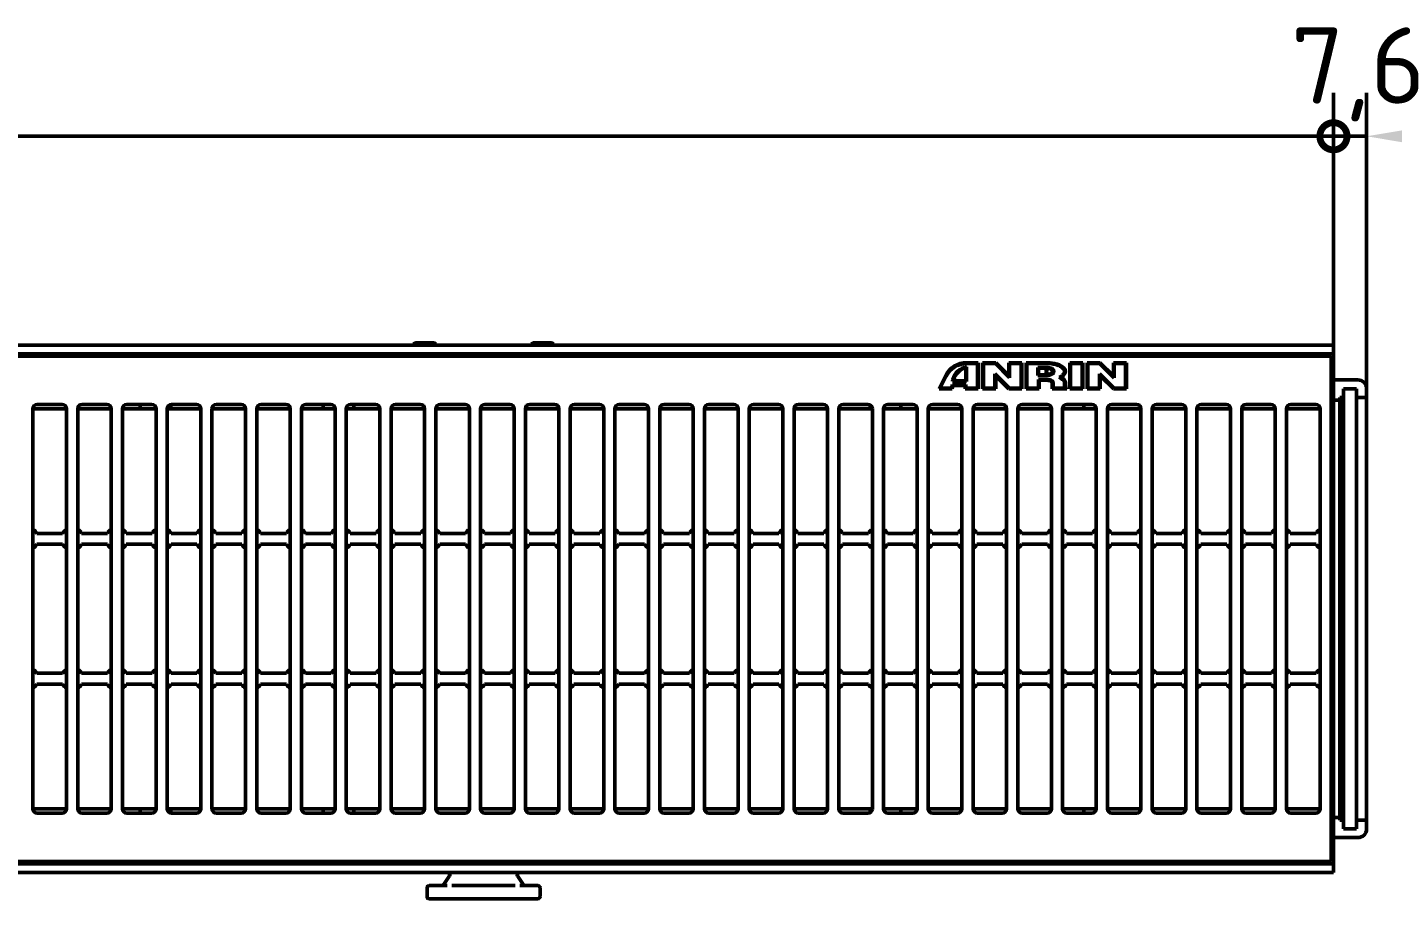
# Model space of a CAD drawing. Header units: millimetres. Extents: x 0 to 2100, y 0 to 1485.
# Drawn here: x 875.2 to 1188.5, y 838.3 to 1038.2 of the extents above; entities that cross this region are included whole.
import ezdxf

# ---------------------------------------------------------------- set-up
doc = ezdxf.new("R2010")
doc.units = ezdxf.units.MM
doc.header["$LTSCALE"] = 5
doc.layers.get('0').update_dxf_attribs({"lineweight": 50})
doc.layers.get('Defpoints').update_dxf_attribs({"lineweight": 50})
doc.layers.add('Bemaßung (ISO)', color=7, linetype='Continuous', lineweight=50)
doc.layers.add('Sichtbar (ISO)', color=7, linetype='Continuous', lineweight=50)
doc.styles.add('TXT 3_5', font='isocpeur.ttf')
doc.dimstyles.new('Anrin Standard (DIN)', dxfattribs={"dimscale": 5, "dimtxt": 3.5, "dimasz": 2.5, "dimexe": 2, "dimexo": 0, "dimgap": 0.8, "dimtad": 1, "dimrnd": 1e-08, "dimtxsty": 'TXT 3_5', "dimcen": 0.09, "dimdle": 10, "dimclrd": 256, "dimclre": 256, "dimclrt": 7, "dimadec": 0, "dimazin": 2, "dimtfac": 0.714286, "dimtmove": 0, "dimatfit": 3, "dimfxl": 1, "dimtolj": 1, "dimlwd": -1, "dimlwe": -1, "dimarcsym": 0})

# ---------------------------------------------------------------- blocks, each defined once
blk = doc.blocks.new('_DotSmall')
at = {"color": 0, "linetype": 'ByBlock', "const_width": 0.5}
blk.add_lwpolyline([(-0.0625, 0, 1), (0.0625, 0, 1)], format="xyb", close=True, dxfattribs=at)
blk = doc.blocks.new('*D19')
at = {"layer": 'Bemaßung (ISO)', "transparency": 16777216}
for p, q in [((1174.91, 965.32), (1174.91, 1023.22)), ((1182.51, 953.32), (1182.51, 1023.22)), ((1174.91, 1013.22), (1162.41, 1013.22)), ((1182.51, 1013.22), (1174.91, 1013.22)), ((1195.01, 1013.22), (1207.51, 1013.22))]:
    blk.add_line(p, q, dxfattribs=at)
blk.add_solid([(1195.01, 1015.3), (1195.01, 1011.13), (1182.51, 1013.22)], dxfattribs=at)
at = {"layer": 'Defpoints', "color": 0, "transparency": 16777216}
for p in [(1174.91, 1013.22), (1174.91, 965.32), (1182.51, 953.32)]:
    blk.add_point(p, dxfattribs=at)
at = {"layer": 'Bemaßung (ISO)', "transparency": 16777216, "xscale": 12.5, "yscale": 12.5, "zscale": 12.5}
blk.add_blockref('_DotSmall', (1174.91, 1013.22), dxfattribs=at)
at = {"layer": 'Bemaßung (ISO)', "color": 7, "transparency": 16777216, "insert": (1165.15, 1038.22), "char_height": 17.5, "attachment_point": 1, "style": 'TXT 3_5'}
blk.add_mtext('\\A1;7,6', dxfattribs=at)
blk = doc.blocks.new('*D21')
at = {"layer": 'Bemaßung (ISO)', "transparency": 16777216}
for p, q in [((174.91, 965.32), (174.91, 1023.22)), ((1174.91, 965.32), (1174.91, 1023.22)), ((1174.91, 1013.22), (187.41, 1013.22))]:
    blk.add_line(p, q, dxfattribs=at)
blk.add_solid([(187.41, 1015.3), (187.41, 1011.13), (174.91, 1013.22)], dxfattribs=at)
at = {"layer": 'Defpoints', "color": 0, "transparency": 16777216}
for p in [(174.91, 1013.22), (174.91, 965.32), (1174.91, 965.32)]:
    blk.add_point(p, dxfattribs=at)
at = {"layer": 'Bemaßung (ISO)', "transparency": 16777216, "xscale": 12.5, "yscale": 12.5, "zscale": 12.5}
blk.add_blockref('_DotSmall', (1174.91, 1013.22), dxfattribs=at)
at = {"layer": 'Bemaßung (ISO)', "color": 7, "transparency": 16777216, "insert": (653.86, 1034.72), "char_height": 17.5, "attachment_point": 1, "style": 'TXT 3_5'}
blk.add_mtext('\\A1;1000', dxfattribs=at)

msp = doc.modelspace()

# ---------------------------------------------------------------- linework, layer by layer
at = {"layer": 'Sichtbar (ISO)'}
for p, q in [((174.909, 965.317), (1174.909, 965.317)), ((968.409, 965.817), (964.409, 965.817)), ((995.409, 965.817), (991.409, 965.817)), ((1174.909, 965.317), (1174.909, 963.317)), ((174.909, 963.317), (1174.909, 963.317)), ((175.409, 962.767), (1174.409, 962.767)), ((1174.409, 962.767), (1174.409, 846.867)), ((1174.909, 963.317), (1174.909, 961.317)), ((1090.554, 957.121), (1090.554, 960.113)), ((1090.736, 960.336), (1090.736, 956.939)), ((1090.763, 961.267), (1093.409, 961.267)), ((1093.227, 961.085), (1090.763, 961.085)), ((1093.409, 961.267), (1093.227, 961.085)), ((1093.227, 955.449), (1093.227, 961.085)), ((1093.409, 961.267), (1093.409, 955.267)), ((1094.409, 955.267), (1094.409, 961.267)), ((1094.409, 961.267), (1097.409, 961.267)), ((1094.409, 961.267), (1094.591, 961.085)), ((1094.591, 961.085), (1094.591, 955.449)), ((1097.333, 961.085), (1094.591, 961.085)), ((1097.227, 955.449), (1097.227, 958.706)), ((1097.227, 958.706), (1100.484, 955.449)), ((1097.409, 958.267), (1097.227, 958.706)), ((1097.409, 961.267), (1097.333, 961.085)), ((1100.591, 957.827), (1097.333, 961.085)), ((1097.409, 961.267), (1100.409, 958.267)), ((1100.409, 958.267), (1100.409, 961.267)), ((1100.409, 961.267), (1103.409, 961.267)), ((1100.409, 961.267), (1100.591, 961.085)), ((1103.227, 961.085), (1100.591, 961.085)), ((1100.591, 961.085), (1100.591, 957.827)), ((1103.409, 961.267), (1103.227, 961.085)), ((1103.227, 955.449), (1103.227, 961.085)), ((1103.409, 961.267), (1103.409, 955.267)), ((1104.409, 955.267), (1104.409, 961.267)), ((1104.409, 961.267), (1109.209, 961.267)), ((1104.409, 961.267), (1104.591, 961.085)), ((1109.209, 961.085), (1104.591, 961.085)), ((1104.591, 961.085), (1104.591, 955.449)), ((1107.081, 958.339), (1107.081, 960.194)), ((1107.081, 960.194), (1108.909, 960.194)), ((1107.263, 960.012), (1107.081, 960.194)), ((1108.909, 960.012), (1107.263, 960.012)), ((1107.263, 960.012), (1107.263, 958.521)), ((1114.409, 961.267), (1117.409, 961.267)), ((1114.409, 955.267), (1114.409, 961.267)), ((1114.409, 961.267), (1114.591, 961.085)), ((1117.227, 961.085), (1114.591, 961.085)), ((1114.591, 961.085), (1114.591, 955.449)), ((1117.409, 961.267), (1117.227, 961.085)), ((1117.227, 955.449), (1117.227, 961.085)), ((1117.409, 961.267), (1117.409, 955.267)), ((1118.409, 955.267), (1118.409, 961.267)), ((1118.409, 961.267), (1121.409, 961.267)), ((1118.409, 961.267), (1118.591, 961.085)), ((1121.333, 961.085), (1118.591, 961.085)), ((1118.591, 961.085), (1118.591, 955.449)), ((1121.227, 955.449), (1121.227, 958.706)), ((1121.409, 958.267), (1121.227, 958.706)), ((1121.227, 958.706), (1124.484, 955.449)), ((1121.409, 961.267), (1121.333, 961.085)), ((1124.591, 957.827), (1121.333, 961.085)), ((1121.409, 961.267), (1124.409, 958.267)), ((1124.409, 958.267), (1124.409, 961.267)), ((1124.409, 961.267), (1127.409, 961.267)), ((1124.409, 961.267), (1124.591, 961.085)), ((1127.227, 961.085), (1124.591, 961.085)), ((1124.591, 961.085), (1124.591, 957.827)), ((1127.409, 961.267), (1127.227, 961.085)), ((1127.227, 955.449), (1127.227, 961.085)), ((1127.409, 961.267), (1127.409, 955.267)), ((1174.409, 961.317), (1174.909, 961.317)), ((1174.909, 961.317), (1174.909, 958.317)), ((1084.409, 955.267), (1085.909, 958.267)), ((1086.071, 958.185), (1084.703, 955.449)), ((1087.267, 955.449), (1087.467, 956.249)), ((1087.609, 956.067), (1087.409, 955.267)), ((1087.609, 956.067), (1087.467, 956.249)), ((1087.467, 956.249), (1090.591, 956.249)), ((1087.489, 956.939), (1087.612, 957.43)), ((1087.722, 957.121), (1087.489, 956.939)), ((1090.736, 956.939), (1087.489, 956.939)), ((1090.409, 956.067), (1087.609, 956.067)), ((1087.788, 957.386), (1087.722, 957.121)), ((1087.722, 957.121), (1090.554, 957.121)), ((1090.409, 956.067), (1090.591, 956.249)), ((1090.409, 955.267), (1090.409, 956.067)), ((1090.554, 957.121), (1090.736, 956.939)), ((1090.591, 956.249), (1090.591, 955.449)), ((1100.409, 955.267), (1097.409, 958.267)), ((1097.409, 958.267), (1097.409, 955.267)), ((1100.409, 958.267), (1100.591, 957.827)), ((1107.263, 958.521), (1107.081, 958.339)), ((1108.909, 958.339), (1107.081, 958.339)), ((1107.227, 955.449), (1107.227, 957.449)), ((1107.227, 957.449), (1108.909, 957.449)), ((1107.409, 957.267), (1107.227, 957.449)), ((1107.263, 958.521), (1108.909, 958.521)), ((1108.909, 957.267), (1107.409, 957.267)), ((1107.409, 957.267), (1107.409, 955.267)), ((1110.409, 955.267), (1110.409, 956.667)), ((1110.591, 956.667), (1110.591, 955.449)), ((1113.227, 955.867), (1113.227, 956.667)), ((1113.409, 956.667), (1113.409, 955.867)), ((1113.709, 955.567), (1113.709, 955.267)), ((1124.409, 955.267), (1121.409, 958.267)), ((1121.409, 958.267), (1121.409, 955.267)), ((1124.409, 958.267), (1124.591, 957.827)), ((1174.409, 958.317), (1174.909, 958.317)), ((1174.409, 956.317), (1174.909, 956.317)), ((1174.909, 958.317), (1174.909, 956.317)), ((1180.509, 957.317), (1174.909, 957.317)), ((1174.909, 956.317), (1174.909, 955.317)), ((1084.409, 955.267), (1084.703, 955.449)), ((1087.409, 955.267), (1084.409, 955.267)), ((1084.703, 955.449), (1087.267, 955.449)), ((1087.409, 955.267), (1087.267, 955.449)), ((1090.409, 955.267), (1090.591, 955.449)), ((1093.409, 955.267), (1090.409, 955.267)), ((1090.591, 955.449), (1093.227, 955.449)), ((1093.409, 955.267), (1093.227, 955.449)), ((1094.409, 955.267), (1094.591, 955.449)), ((1097.409, 955.267), (1094.409, 955.267)), ((1094.591, 955.449), (1097.227, 955.449)), ((1097.409, 955.267), (1097.227, 955.449)), ((1100.409, 955.267), (1100.484, 955.449)), ((1103.409, 955.267), (1100.409, 955.267)), ((1100.484, 955.449), (1103.227, 955.449)), ((1103.409, 955.267), (1103.227, 955.449)), ((1104.409, 955.267), (1104.591, 955.449)), ((1107.409, 955.267), (1104.409, 955.267)), ((1104.591, 955.449), (1107.227, 955.449)), ((1107.409, 955.267), (1107.227, 955.449)), ((1110.409, 955.267), (1110.591, 955.449)), ((1113.709, 955.267), (1110.409, 955.267)), ((1110.591, 955.449), (1113.469, 955.449)), ((1113.709, 955.267), (1113.543, 955.432)), ((1114.409, 955.267), (1114.591, 955.449)), ((1117.409, 955.267), (1114.409, 955.267)), ((1114.591, 955.449), (1117.227, 955.449)), ((1117.409, 955.267), (1117.227, 955.449)), ((1118.409, 955.267), (1118.591, 955.449)), ((1121.409, 955.267), (1118.409, 955.267)), ((1118.591, 955.449), (1121.227, 955.449)), ((1121.409, 955.267), (1121.227, 955.449)), ((1124.409, 955.267), (1124.484, 955.449)), ((1127.409, 955.267), (1124.409, 955.267)), ((1124.484, 955.449), (1127.227, 955.449)), ((1127.409, 955.267), (1127.227, 955.449)), ((1174.409, 955.317), (1174.909, 955.317)), ((1174.409, 953.317), (1174.909, 953.317)), ((1174.409, 953.207), (1174.909, 953.207)), ((1174.909, 955.317), (1174.909, 953.317)), ((1174.909, 953.317), (1174.909, 953.207)), ((1174.909, 953.207), (1174.909, 950.717)), ((1174.909, 952.717), (1176.409, 952.717)), ((1176.409, 952.717), (1176.409, 953.317)), ((1176.409, 953.317), (1177.209, 953.317)), ((1176.409, 952.717), (1176.409, 932.717)), ((1177.209, 953.317), (1177.209, 955.317)), ((1177.209, 955.317), (1180.209, 955.317)), ((1177.209, 932.717), (1177.209, 953.317)), ((1180.209, 955.317), (1180.209, 953.317)), ((1180.209, 953.317), (1182.509, 953.317)), ((1180.209, 932.717), (1180.209, 953.317)), ((1182.509, 953.317), (1182.509, 955.317)), ((1182.509, 932.717), (1182.509, 953.317)), ((876.508, 950.717), (884.208, 950.717)), ((876.508, 858.917), (876.508, 950.717)), ((877.508, 951.717), (883.208, 951.717)), ((884.208, 950.717), (884.208, 858.917)), ((886.78, 950.717), (894.48, 950.717)), ((886.78, 858.917), (886.78, 950.717)), ((887.78, 951.717), (893.48, 951.717)), ((894.48, 950.717), (894.48, 858.917)), ((897.053, 950.717), (901.134, 950.717)), ((897.053, 858.917), (897.053, 950.717)), ((898.053, 951.717), (903.753, 951.717)), ((901.134, 950.717), (901.134, 951.717)), ((901.134, 950.717), (904.753, 950.717)), ((904.753, 950.717), (904.753, 858.917)), ((907.325, 950.717), (908.134, 950.717)), ((907.325, 858.917), (907.325, 950.717)), ((908.134, 950.717), (908.134, 951.698)), ((915.025, 950.717), (908.134, 950.717)), ((908.325, 951.717), (914.025, 951.717)), ((915.025, 950.717), (915.025, 858.917)), ((925.297, 950.717), (917.597, 950.717)), ((917.597, 858.917), (917.597, 950.717)), ((918.597, 951.717), (924.297, 951.717)), ((925.297, 950.717), (925.297, 858.917)), ((935.57, 950.717), (927.87, 950.717)), ((927.87, 858.917), (927.87, 950.717)), ((928.87, 951.717), (934.57, 951.717)), ((935.57, 950.717), (935.57, 858.917)), ((943.134, 950.717), (938.142, 950.717)), ((938.142, 858.917), (938.142, 950.717)), ((939.142, 951.717), (944.842, 951.717)), ((943.134, 950.717), (943.134, 951.717)), ((943.134, 950.717), (945.842, 950.717)), ((945.842, 950.717), (945.842, 858.917)), ((948.415, 950.717), (950.134, 950.717)), ((948.415, 858.917), (948.415, 950.717)), ((949.415, 951.717), (955.115, 951.717)), ((950.134, 950.717), (950.134, 951.717)), ((950.134, 950.717), (956.115, 950.717)), ((956.115, 950.717), (956.115, 858.917)), ((958.687, 950.717), (966.387, 950.717)), ((958.687, 858.917), (958.687, 950.717)), ((959.687, 951.717), (965.387, 951.717)), ((966.387, 950.717), (966.387, 858.917)), ((968.96, 950.717), (976.66, 950.717)), ((968.96, 858.917), (968.96, 950.717)), ((969.96, 951.717), (975.66, 951.717)), ((976.66, 950.717), (976.66, 858.917)), ((979.232, 950.717), (986.932, 950.717)), ((979.232, 858.917), (979.232, 950.717)), ((980.232, 951.717), (985.932, 951.717)), ((986.932, 950.717), (986.932, 858.917)), ((989.505, 950.717), (997.205, 950.717)), ((989.505, 858.917), (989.505, 950.717)), ((990.505, 951.717), (996.205, 951.717)), ((997.205, 950.717), (997.205, 858.917)), ((999.777, 950.717), (1007.477, 950.717)), ((999.777, 858.917), (999.777, 950.717)), ((1000.777, 951.717), (1006.477, 951.717)), ((1007.477, 950.717), (1007.477, 858.917)), ((1010.049, 950.717), (1017.749, 950.717)), ((1010.049, 858.917), (1010.049, 950.717)), ((1011.049, 951.717), (1016.749, 951.717)), ((1017.749, 950.717), (1017.749, 858.917)), ((1020.322, 950.717), (1028.022, 950.717)), ((1020.322, 858.917), (1020.322, 950.717)), ((1021.322, 951.717), (1027.022, 951.717)), ((1028.022, 950.717), (1028.022, 858.917)), ((1030.594, 950.717), (1038.294, 950.717)), ((1030.594, 858.917), (1030.594, 950.717)), ((1031.594, 951.717), (1037.294, 951.717)), ((1038.294, 950.717), (1038.294, 858.917)), ((1040.867, 950.717), (1048.567, 950.717)), ((1040.867, 858.917), (1040.867, 950.717)), ((1041.867, 951.717), (1047.567, 951.717)), ((1048.567, 950.717), (1048.567, 858.917)), ((1051.139, 950.717), (1058.839, 950.717)), ((1051.139, 858.917), (1051.139, 950.717)), ((1052.139, 951.717), (1057.839, 951.717)), ((1058.839, 950.717), (1058.839, 858.917)), ((1061.412, 950.717), (1068.634, 950.717)), ((1061.412, 858.917), (1061.412, 950.717)), ((1062.412, 951.717), (1068.112, 951.717)), ((1068.634, 950.717), (1068.634, 951.57)), ((1068.634, 950.717), (1069.112, 950.717)), ((1069.112, 950.717), (1069.112, 858.917)), ((1071.684, 950.717), (1075.634, 950.717)), ((1071.684, 858.917), (1071.684, 950.717)), ((1072.684, 951.717), (1078.384, 951.717)), ((1075.634, 950.717), (1075.634, 951.717)), ((1079.384, 950.717), (1075.634, 950.717)), ((1079.384, 950.717), (1079.384, 858.917)), ((1089.657, 950.717), (1081.957, 950.717)), ((1081.957, 858.917), (1081.957, 950.717)), ((1082.957, 951.717), (1088.657, 951.717)), ((1089.657, 950.717), (1089.657, 858.917)), ((1099.929, 950.717), (1092.229, 950.717)), ((1092.229, 858.917), (1092.229, 950.717)), ((1093.229, 951.717), (1098.929, 951.717)), ((1099.929, 950.717), (1099.929, 858.917)), ((1110.201, 950.717), (1102.501, 950.717)), ((1102.501, 858.917), (1102.501, 950.717)), ((1103.501, 951.717), (1109.201, 951.717)), ((1110.201, 950.717), (1110.201, 858.917)), ((1112.774, 950.717), (1117.634, 950.717)), ((1112.774, 858.917), (1112.774, 950.717)), ((1113.774, 951.717), (1119.474, 951.717)), ((1117.634, 950.717), (1117.634, 951.717)), ((1117.634, 950.717), (1120.474, 950.717)), ((1120.474, 950.717), (1120.474, 858.917)), ((1123.046, 950.717), (1130.746, 950.717)), ((1123.046, 858.917), (1123.046, 950.717)), ((1124.046, 951.717), (1129.746, 951.717)), ((1130.746, 950.717), (1130.746, 858.917)), ((1133.319, 950.717), (1141.019, 950.717)), ((1133.319, 858.917), (1133.319, 950.717)), ((1134.319, 951.717), (1140.019, 951.717)), ((1141.019, 950.717), (1141.019, 858.917)), ((1143.591, 950.717), (1151.291, 950.717)), ((1143.591, 858.917), (1143.591, 950.717)), ((1144.591, 951.717), (1150.291, 951.717)), ((1151.291, 950.717), (1151.291, 858.917)), ((1153.864, 950.717), (1161.564, 950.717)), ((1153.864, 858.917), (1153.864, 950.717)), ((1154.864, 951.717), (1160.564, 951.717)), ((1161.564, 950.717), (1161.564, 858.917)), ((1164.136, 950.717), (1171.836, 950.717)), ((1164.136, 858.917), (1164.136, 950.717)), ((1165.136, 951.717), (1170.836, 951.717)), ((1171.836, 950.717), (1171.836, 858.917)), ((1174.409, 950.717), (1174.909, 950.717)), ((1174.909, 950.717), (1174.909, 932.717)), ((1174.909, 932.717), (1174.909, 876.917)), ((1176.409, 932.717), (1176.409, 876.917)), ((1177.209, 876.917), (1177.209, 932.717)), ((1180.209, 876.917), (1180.209, 932.717)), ((1182.509, 876.917), (1182.509, 932.717)), ((877.386, 922.117), (883.329, 922.117)), ((887.659, 922.117), (893.601, 922.117)), ((897.931, 922.117), (903.874, 922.117)), ((908.204, 922.117), (914.146, 922.117)), ((918.476, 922.117), (924.419, 922.117)), ((928.749, 922.117), (934.691, 922.117)), ((939.021, 922.117), (944.963, 922.117)), ((949.294, 922.117), (955.236, 922.117)), ((959.566, 922.117), (965.508, 922.117)), ((969.838, 922.117), (975.781, 922.117)), ((980.111, 922.117), (986.053, 922.117)), ((990.383, 922.117), (996.326, 922.117)), ((1000.656, 922.117), (1006.598, 922.117)), ((1010.928, 922.117), (1016.871, 922.117)), ((1021.201, 922.117), (1027.143, 922.117)), ((1031.473, 922.117), (1037.416, 922.117)), ((1041.746, 922.117), (1047.688, 922.117)), ((1052.018, 922.117), (1057.96, 922.117)), ((1062.291, 922.117), (1068.233, 922.117)), ((1072.563, 922.117), (1078.505, 922.117)), ((1082.835, 922.117), (1088.778, 922.117)), ((1093.108, 922.117), (1099.05, 922.117)), ((1103.38, 922.117), (1109.323, 922.117)), ((1113.653, 922.117), (1119.595, 922.117)), ((1123.925, 922.117), (1129.868, 922.117)), ((1134.198, 922.117), (1140.14, 922.117)), ((1144.47, 922.117), (1150.412, 922.117)), ((1154.743, 922.117), (1160.685, 922.117)), ((1165.015, 922.117), (1170.957, 922.117)), ((877.386, 919.617), (883.329, 919.617)), ((887.659, 919.617), (893.601, 919.617)), ((897.931, 919.617), (903.874, 919.617)), ((908.204, 919.617), (914.146, 919.617)), ((918.476, 919.617), (924.419, 919.617)), ((928.749, 919.617), (934.691, 919.617)), ((939.021, 919.617), (944.963, 919.617)), ((949.294, 919.617), (955.236, 919.617)), ((959.566, 919.617), (965.508, 919.617)), ((969.838, 919.617), (975.781, 919.617)), ((980.111, 919.617), (986.053, 919.617)), ((990.383, 919.617), (996.326, 919.617)), ((1000.656, 919.617), (1006.598, 919.617)), ((1010.928, 919.617), (1016.871, 919.617)), ((1021.201, 919.617), (1027.143, 919.617)), ((1031.473, 919.617), (1037.416, 919.617)), ((1041.746, 919.617), (1047.688, 919.617)), ((1052.018, 919.617), (1057.96, 919.617)), ((1062.291, 919.617), (1068.233, 919.617)), ((1072.563, 919.617), (1078.505, 919.617)), ((1082.835, 919.617), (1088.778, 919.617)), ((1093.108, 919.617), (1099.05, 919.617)), ((1103.38, 919.617), (1109.323, 919.617)), ((1113.653, 919.617), (1119.595, 919.617)), ((1123.925, 919.617), (1129.868, 919.617)), ((1134.198, 919.617), (1140.14, 919.617)), ((1144.47, 919.617), (1150.412, 919.617)), ((1154.743, 919.617), (1160.685, 919.617)), ((1165.015, 919.617), (1170.957, 919.617)), ((883.329, 890.017), (877.386, 890.017)), ((893.601, 890.017), (887.659, 890.017)), ((903.874, 890.017), (897.931, 890.017)), ((914.146, 890.017), (908.204, 890.017)), ((924.419, 890.017), (918.476, 890.017)), ((934.691, 890.017), (928.749, 890.017)), ((944.963, 890.017), (939.021, 890.017)), ((955.236, 890.017), (949.294, 890.017)), ((965.508, 890.017), (959.566, 890.017)), ((975.781, 890.017), (969.838, 890.017)), ((986.053, 890.017), (980.111, 890.017)), ((996.326, 890.017), (990.383, 890.017)), ((1006.598, 890.017), (1000.656, 890.017)), ((1016.871, 890.017), (1010.928, 890.017)), ((1027.143, 890.017), (1021.201, 890.017)), ((1037.416, 890.017), (1031.473, 890.017)), ((1047.688, 890.017), (1041.746, 890.017)), ((1057.96, 890.017), (1052.018, 890.017)), ((1068.233, 890.017), (1062.291, 890.017)), ((1078.505, 890.017), (1072.563, 890.017)), ((1088.778, 890.017), (1082.835, 890.017)), ((1099.05, 890.017), (1093.108, 890.017)), ((1109.323, 890.017), (1103.38, 890.017)), ((1119.595, 890.017), (1113.653, 890.017)), ((1129.868, 890.017), (1123.925, 890.017)), ((1140.14, 890.017), (1134.198, 890.017)), ((1150.412, 890.017), (1144.47, 890.017)), ((1160.685, 890.017), (1154.743, 890.017)), ((1170.957, 890.017), (1165.015, 890.017)), ((883.329, 887.517), (877.386, 887.517)), ((893.601, 887.517), (887.659, 887.517)), ((903.874, 887.517), (897.931, 887.517)), ((914.146, 887.517), (908.204, 887.517)), ((924.419, 887.517), (918.476, 887.517)), ((934.691, 887.517), (928.749, 887.517)), ((944.963, 887.517), (939.021, 887.517)), ((955.236, 887.517), (949.294, 887.517)), ((965.508, 887.517), (959.566, 887.517)), ((975.781, 887.517), (969.838, 887.517)), ((986.053, 887.517), (980.111, 887.517)), ((996.326, 887.517), (990.383, 887.517)), ((1006.598, 887.517), (1000.656, 887.517)), ((1016.871, 887.517), (1010.928, 887.517)), ((1027.143, 887.517), (1021.201, 887.517)), ((1037.416, 887.517), (1031.473, 887.517)), ((1047.688, 887.517), (1041.746, 887.517)), ((1057.96, 887.517), (1052.018, 887.517)), ((1068.233, 887.517), (1062.291, 887.517)), ((1078.505, 887.517), (1072.563, 887.517)), ((1088.778, 887.517), (1082.835, 887.517)), ((1099.05, 887.517), (1093.108, 887.517)), ((1109.323, 887.517), (1103.38, 887.517)), ((1119.595, 887.517), (1113.653, 887.517)), ((1129.868, 887.517), (1123.925, 887.517)), ((1140.14, 887.517), (1134.198, 887.517)), ((1150.412, 887.517), (1144.47, 887.517)), ((1160.685, 887.517), (1154.743, 887.517)), ((1170.957, 887.517), (1165.015, 887.517)), ((1174.909, 876.917), (1174.909, 858.917)), ((1176.409, 876.917), (1176.409, 856.917)), ((1177.209, 856.317), (1177.209, 876.917)), ((1180.209, 856.317), (1180.209, 876.917)), ((1182.509, 856.317), (1182.509, 876.917)), ((876.508, 858.917), (884.208, 858.917)), ((886.78, 858.917), (894.48, 858.917)), ((897.053, 858.917), (901.134, 858.917)), ((901.134, 858.917), (901.134, 857.917)), ((904.753, 858.917), (901.134, 858.917)), ((908.134, 858.917), (907.325, 858.917)), ((908.134, 858.917), (915.025, 858.917)), ((908.134, 858.917), (908.134, 857.935)), ((917.597, 858.917), (925.297, 858.917)), ((927.87, 858.917), (935.57, 858.917)), ((938.142, 858.917), (943.134, 858.917)), ((945.842, 858.917), (943.134, 858.917)), ((943.134, 858.917), (943.134, 857.917)), ((950.134, 858.917), (948.415, 858.917)), ((950.134, 858.917), (956.115, 858.917)), ((950.134, 858.917), (950.134, 857.917)), ((958.687, 858.917), (966.387, 858.917)), ((968.96, 858.917), (976.66, 858.917)), ((979.232, 858.917), (986.932, 858.917)), ((989.505, 858.917), (997.205, 858.917)), ((999.777, 858.917), (1007.477, 858.917)), ((1010.049, 858.917), (1017.749, 858.917)), ((1020.322, 858.917), (1028.022, 858.917)), ((1030.594, 858.917), (1038.294, 858.917)), ((1040.867, 858.917), (1048.567, 858.917)), ((1051.139, 858.917), (1058.839, 858.917)), ((1061.412, 858.917), (1068.634, 858.917)), ((1069.112, 858.917), (1068.634, 858.917)), ((1068.634, 858.917), (1068.634, 858.064)), ((1075.634, 858.917), (1071.684, 858.917)), ((1075.634, 858.917), (1079.384, 858.917)), ((1075.634, 858.917), (1075.634, 857.917)), ((1081.957, 858.917), (1089.657, 858.917)), ((1092.229, 858.917), (1099.929, 858.917)), ((1102.501, 858.917), (1110.201, 858.917)), ((1117.634, 858.917), (1112.774, 858.917)), ((1117.634, 858.917), (1120.474, 858.917)), ((1117.634, 858.917), (1117.634, 857.917)), ((1123.046, 858.917), (1130.746, 858.917)), ((1133.319, 858.917), (1141.019, 858.917)), ((1143.591, 858.917), (1151.291, 858.917)), ((1153.864, 858.917), (1161.564, 858.917)), ((1164.136, 858.917), (1171.836, 858.917)), ((1174.409, 858.917), (1174.909, 858.917)), ((1174.909, 858.917), (1174.909, 856.317)), ((883.208, 857.917), (877.508, 857.917)), ((893.48, 857.917), (887.78, 857.917)), ((903.753, 857.917), (898.053, 857.917)), ((914.025, 857.917), (908.325, 857.917)), ((924.297, 857.917), (918.597, 857.917)), ((934.57, 857.917), (928.87, 857.917)), ((944.842, 857.917), (939.142, 857.917)), ((955.115, 857.917), (949.415, 857.917)), ((965.387, 857.917), (959.687, 857.917)), ((975.66, 857.917), (969.96, 857.917)), ((985.932, 857.917), (980.232, 857.917)), ((996.205, 857.917), (990.505, 857.917)), ((1006.477, 857.917), (1000.777, 857.917)), ((1016.749, 857.917), (1011.049, 857.917)), ((1027.022, 857.917), (1021.322, 857.917)), ((1037.294, 857.917), (1031.594, 857.917)), ((1047.567, 857.917), (1041.867, 857.917)), ((1057.839, 857.917), (1052.139, 857.917)), ((1068.112, 857.917), (1062.412, 857.917)), ((1078.384, 857.917), (1072.684, 857.917)), ((1088.657, 857.917), (1082.957, 857.917)), ((1098.929, 857.917), (1093.229, 857.917)), ((1109.201, 857.917), (1103.501, 857.917)), ((1119.474, 857.917), (1113.774, 857.917)), ((1129.746, 857.917), (1124.046, 857.917)), ((1140.019, 857.917), (1134.319, 857.917)), ((1150.291, 857.917), (1144.591, 857.917)), ((1160.564, 857.917), (1154.864, 857.917)), ((1170.836, 857.917), (1165.136, 857.917)), ((1174.409, 856.317), (1174.909, 856.317)), ((1176.409, 856.917), (1174.909, 856.917)), ((1174.909, 856.317), (1174.909, 854.317)), ((1176.409, 856.317), (1176.409, 856.917)), ((1177.209, 856.317), (1176.409, 856.317)), ((1177.209, 854.317), (1177.209, 856.317)), ((1182.509, 856.317), (1180.209, 856.317)), ((1180.209, 856.317), (1180.209, 854.317)), ((1182.509, 854.317), (1182.509, 856.317)), ((1174.409, 854.317), (1174.909, 854.317)), ((1174.409, 853.317), (1174.909, 853.317)), ((1174.909, 854.317), (1174.909, 853.317)), ((1174.909, 853.317), (1174.909, 851.317)), ((1174.909, 852.317), (1180.509, 852.317)), ((1180.209, 854.317), (1177.209, 854.317)), ((1174.409, 851.317), (1174.909, 851.317)), ((1174.909, 851.317), (1174.909, 848.317)), ((174.909, 846.317), (1174.909, 846.317)), ((175.409, 846.867), (1174.409, 846.867)), ((1174.409, 848.317), (1174.909, 848.317)), ((1174.909, 848.317), (1174.909, 846.317)), ((1174.909, 846.317), (1174.909, 844.317)), ((174.909, 844.317), (1174.909, 844.317)), ((970.726, 841.531), (972.118, 843.531)), ((989.091, 841.531), (987.699, 843.531)), ((966.947, 838.746), (966.947, 840.817)), ((971.595, 841.317), (967.447, 841.317)), ((987.185, 841.317), (972.632, 841.317)), ((992.37, 841.317), (988.223, 841.317)), ((992.87, 838.817), (992.87, 840.817)), ((967.409, 838.317), (992.37, 838.317))]:
    msp.add_line(p, q, dxfattribs=at)
for centre, radius, start, end in [((1090.763, 955.84), 5.427, 90, 153.43495), ((1090.763, 955.84), 5.245, 90, 153.43495), ((1091.409, 956.48), 3.914, 99.89316, 165.96376), ((1091.409, 956.48), 3.732, 103.23566, 165.96376), ((1113.709, 955.867), 0.482, 180, 240.1438), ((1113.709, 955.867), 0.3, 180, 270), ((1180.509, 955.317), 2, 0, 90), ((877.508, 950.717), 1, 90, 180), ((883.208, 950.717), 1, 0, 90), ((887.78, 950.717), 1, 90, 180), ((893.48, 950.717), 1, 0, 90), ((898.053, 950.717), 1, 90, 180), ((903.753, 950.717), 1, 0, 90), ((908.325, 950.717), 1, 90, 180), ((914.025, 950.717), 1, 0, 90), ((918.597, 950.717), 1, 90, 180), ((924.297, 950.717), 1, 0, 90), ((928.87, 950.717), 1, 90, 180), ((934.57, 950.717), 1, 0, 90), ((939.142, 950.717), 1, 90, 180), ((944.842, 950.717), 1, 0, 90), ((949.415, 950.717), 1, 90, 180), ((955.115, 950.717), 1, 0, 90), ((959.687, 950.717), 1, 90, 180), ((965.387, 950.717), 1, 0, 90), ((969.96, 950.717), 1, 90, 180), ((975.66, 950.717), 1, 0, 90), ((980.232, 950.717), 1, 90, 180), ((985.932, 950.717), 1, 0, 90), ((990.505, 950.717), 1, 90, 180), ((996.205, 950.717), 1, 0, 90), ((1000.777, 950.717), 1, 90, 180), ((1006.477, 950.717), 1, 0, 90), ((1011.049, 950.717), 1, 90, 180), ((1016.749, 950.717), 1, 0, 90), ((1021.322, 950.717), 1, 90, 180), ((1027.022, 950.717), 1, 0, 90), ((1031.594, 950.717), 1, 90, 180), ((1037.294, 950.717), 1, 0, 90), ((1041.867, 950.717), 1, 90, 180), ((1047.567, 950.717), 1, 0, 90), ((1052.139, 950.717), 1, 90, 180), ((1057.839, 950.717), 1, 0, 90), ((1062.412, 950.717), 1, 90, 180), ((1068.112, 950.717), 1, 0, 90), ((1072.684, 950.717), 1, 90, 180), ((1078.384, 950.717), 1, 0, 90), ((1082.957, 950.717), 1, 90, 180), ((1088.657, 950.717), 1, 0, 90), ((1093.229, 950.717), 1, 90, 180), ((1098.929, 950.717), 1, 0, 90), ((1103.501, 950.717), 1, 90, 180), ((1109.201, 950.717), 1, 0, 90), ((1113.774, 950.717), 1, 90, 180), ((1119.474, 950.717), 1, 0, 90), ((1124.046, 950.717), 1, 90, 180), ((1129.746, 950.717), 1, 0, 90), ((1134.319, 950.717), 1, 90, 180), ((1140.019, 950.717), 1, 0, 90), ((1144.591, 950.717), 1, 90, 180), ((1150.291, 950.717), 1, 0, 90), ((1154.864, 950.717), 1, 90, 180), ((1160.564, 950.717), 1, 0, 90), ((1165.136, 950.717), 1, 90, 180), ((1170.836, 950.717), 1, 0, 90), ((875.221, 920.867), 2.5, 30, 59.03664), ((885.494, 920.867), 2.5, 120.96336, 150), ((885.494, 920.867), 2.5, 30, 59.03664), ((895.766, 920.867), 2.5, 120.96336, 150), ((895.766, 920.867), 2.5, 30, 59.03664), ((906.039, 920.867), 2.5, 120.96336, 150), ((906.039, 920.867), 2.5, 30, 59.03664), ((916.311, 920.867), 2.5, 120.96336, 150), ((916.311, 920.867), 2.5, 30, 59.03664), ((926.584, 920.867), 2.5, 120.96336, 150), ((926.584, 920.867), 2.5, 30, 59.03664), ((936.856, 920.867), 2.5, 120.96336, 150), ((936.856, 920.867), 2.5, 30, 59.03664), ((947.129, 920.867), 2.5, 120.96336, 150), ((947.129, 920.867), 2.5, 30, 59.03664), ((957.401, 920.867), 2.5, 120.96336, 150), ((957.401, 920.867), 2.5, 30, 59.03664), ((967.673, 920.867), 2.5, 120.96336, 150), ((967.673, 920.867), 2.5, 30, 59.03664), ((977.946, 920.867), 2.5, 120.96336, 150), ((977.946, 920.867), 2.5, 30, 59.03664), ((988.218, 920.867), 2.5, 120.96336, 150), ((988.218, 920.867), 2.5, 30, 59.03664), ((998.491, 920.867), 2.5, 120.96336, 150), ((998.491, 920.867), 2.5, 30, 59.03664), ((1008.763, 920.867), 2.5, 120.96336, 150), ((1008.763, 920.867), 2.5, 30, 59.03664), ((1019.036, 920.867), 2.5, 120.96336, 150), ((1019.036, 920.867), 2.5, 30, 59.03664), ((1029.308, 920.867), 2.5, 120.96336, 150), ((1029.308, 920.867), 2.5, 30, 59.03664), ((1039.581, 920.867), 2.5, 120.96336, 150), ((1039.581, 920.867), 2.5, 30, 59.03664), ((1049.853, 920.867), 2.5, 120.96336, 150), ((1049.853, 920.867), 2.5, 30, 59.03664), ((1060.125, 920.867), 2.5, 120.96336, 150), ((1060.125, 920.867), 2.5, 30, 59.03664), ((1070.398, 920.867), 2.5, 120.96336, 150), ((1070.398, 920.867), 2.5, 30, 59.03664), ((1080.67, 920.867), 2.5, 120.96336, 150), ((1080.67, 920.867), 2.5, 30, 59.03664), ((1090.943, 920.867), 2.5, 120.96336, 150), ((1090.943, 920.867), 2.5, 30, 59.03664), ((1101.215, 920.867), 2.5, 120.96336, 150), ((1101.215, 920.867), 2.5, 30, 59.03664), ((1111.488, 920.867), 2.5, 120.96336, 150), ((1111.488, 920.867), 2.5, 30, 59.03664), ((1121.76, 920.867), 2.5, 120.96336, 150), ((1121.76, 920.867), 2.5, 30, 59.03664), ((1132.033, 920.867), 2.5, 120.96336, 150), ((1132.033, 920.867), 2.5, 30, 59.03664), ((1142.305, 920.867), 2.5, 120.96336, 150), ((1142.305, 920.867), 2.5, 30, 59.03664), ((1152.578, 920.867), 2.5, 120.96336, 150), ((1152.578, 920.867), 2.5, 30, 59.03664), ((1162.85, 920.867), 2.5, 120.96336, 150), ((1162.85, 920.867), 2.5, 30, 59.03664), ((1173.122, 920.867), 2.5, 120.96336, 150), ((875.221, 920.867), 2.5, 300.96336, 330), ((885.494, 920.867), 2.5, 210, 239.03664), ((885.494, 920.867), 2.5, 300.96336, 330), ((895.766, 920.867), 2.5, 210, 239.03664), ((895.766, 920.867), 2.5, 300.96336, 330), ((906.039, 920.867), 2.5, 210, 239.03664), ((906.039, 920.867), 2.5, 300.96336, 330), ((916.311, 920.867), 2.5, 210, 239.03664), ((916.311, 920.867), 2.5, 300.96336, 330), ((926.584, 920.867), 2.5, 210, 239.03664), ((926.584, 920.867), 2.5, 300.96336, 330), ((936.856, 920.867), 2.5, 210, 239.03664), ((936.856, 920.867), 2.5, 300.96336, 330), ((947.129, 920.867), 2.5, 210, 239.03664), ((947.129, 920.867), 2.5, 300.96336, 330), ((957.401, 920.867), 2.5, 210, 239.03664), ((957.401, 920.867), 2.5, 300.96336, 330), ((967.673, 920.867), 2.5, 210, 239.03664), ((967.673, 920.867), 2.5, 300.96336, 330), ((977.946, 920.867), 2.5, 210, 239.03664), ((977.946, 920.867), 2.5, 300.96336, 330), ((988.218, 920.867), 2.5, 210, 239.03664), ((988.218, 920.867), 2.5, 300.96336, 330), ((998.491, 920.867), 2.5, 210, 239.03664), ((998.491, 920.867), 2.5, 300.96336, 330), ((1008.763, 920.867), 2.5, 210, 239.03664), ((1008.763, 920.867), 2.5, 300.96336, 330), ((1019.036, 920.867), 2.5, 210, 239.03664), ((1019.036, 920.867), 2.5, 300.96336, 330), ((1029.308, 920.867), 2.5, 210, 239.03664), ((1029.308, 920.867), 2.5, 300.96336, 330), ((1039.581, 920.867), 2.5, 210, 239.03664), ((1039.581, 920.867), 2.5, 300.96336, 330), ((1049.853, 920.867), 2.5, 210, 239.03664), ((1049.853, 920.867), 2.5, 300.96336, 330), ((1060.125, 920.867), 2.5, 210, 239.03664), ((1060.125, 920.867), 2.5, 300.96336, 330), ((1070.398, 920.867), 2.5, 210, 239.03664), ((1070.398, 920.867), 2.5, 300.96336, 330), ((1080.67, 920.867), 2.5, 210, 239.03664), ((1080.67, 920.867), 2.5, 300.96336, 330), ((1090.943, 920.867), 2.5, 210, 239.03664), ((1090.943, 920.867), 2.5, 300.96336, 330), ((1101.215, 920.867), 2.5, 210, 239.03664), ((1101.215, 920.867), 2.5, 300.96336, 330), ((1111.488, 920.867), 2.5, 210, 239.03664), ((1111.488, 920.867), 2.5, 300.96336, 330), ((1121.76, 920.867), 2.5, 210, 239.03664), ((1121.76, 920.867), 2.5, 300.96336, 330), ((1132.033, 920.867), 2.5, 210, 239.03664), ((1132.033, 920.867), 2.5, 300.96336, 330), ((1142.305, 920.867), 2.5, 210, 239.03664), ((1142.305, 920.867), 2.5, 300.96336, 330), ((1152.578, 920.867), 2.5, 210, 239.03664), ((1152.578, 920.867), 2.5, 300.96336, 330), ((1162.85, 920.867), 2.5, 210, 239.03664), ((1162.85, 920.867), 2.5, 300.96336, 330), ((1173.122, 920.867), 2.5, 210, 239.03664), ((875.221, 888.767), 2.5, 30, 59.03664), ((885.494, 888.767), 2.5, 120.96336, 150), ((885.494, 888.767), 2.5, 30, 59.03664), ((895.766, 888.767), 2.5, 120.96336, 150), ((895.766, 888.767), 2.5, 30, 59.03664), ((906.039, 888.767), 2.5, 120.96336, 150), ((906.039, 888.767), 2.5, 30, 59.03664), ((916.311, 888.767), 2.5, 120.96336, 150), ((916.311, 888.767), 2.5, 30, 59.03664), ((926.584, 888.767), 2.5, 120.96336, 150), ((926.584, 888.767), 2.5, 30, 59.03664), ((936.856, 888.767), 2.5, 120.96336, 150), ((936.856, 888.767), 2.5, 30, 59.03664), ((947.129, 888.767), 2.5, 120.96336, 150), ((947.129, 888.767), 2.5, 30, 59.03664), ((957.401, 888.767), 2.5, 120.96336, 150), ((957.401, 888.767), 2.5, 30, 59.03664), ((967.673, 888.767), 2.5, 120.96336, 150), ((967.673, 888.767), 2.5, 30, 59.03664), ((977.946, 888.767), 2.5, 120.96336, 150), ((977.946, 888.767), 2.5, 30, 59.03664), ((988.218, 888.767), 2.5, 120.96336, 150), ((988.218, 888.767), 2.5, 30, 59.03664), ((998.491, 888.767), 2.5, 120.96336, 150), ((998.491, 888.767), 2.5, 30, 59.03664), ((1008.763, 888.767), 2.5, 120.96336, 150), ((1008.763, 888.767), 2.5, 30, 59.03664), ((1019.036, 888.767), 2.5, 120.96336, 150), ((1019.036, 888.767), 2.5, 30, 59.03664), ((1029.308, 888.767), 2.5, 120.96336, 150), ((1029.308, 888.767), 2.5, 30, 59.03664), ((1039.581, 888.767), 2.5, 120.96336, 150), ((1039.581, 888.767), 2.5, 30, 59.03664), ((1049.853, 888.767), 2.5, 120.96336, 150), ((1049.853, 888.767), 2.5, 30, 59.03664), ((1060.125, 888.767), 2.5, 120.96336, 150), ((1060.125, 888.767), 2.5, 30, 59.03664), ((1070.398, 888.767), 2.5, 120.96336, 150), ((1070.398, 888.767), 2.5, 30, 59.03664), ((1080.67, 888.767), 2.5, 120.96336, 150), ((1080.67, 888.767), 2.5, 30, 59.03664), ((1090.943, 888.767), 2.5, 120.96336, 150), ((1090.943, 888.767), 2.5, 30, 59.03664), ((1101.215, 888.767), 2.5, 120.96336, 150), ((1101.215, 888.767), 2.5, 30, 59.03664), ((1111.488, 888.767), 2.5, 120.96336, 150), ((1111.488, 888.767), 2.5, 30, 59.03664), ((1121.76, 888.767), 2.5, 120.96336, 150), ((1121.76, 888.767), 2.5, 30, 59.03664), ((1132.033, 888.767), 2.5, 120.96336, 150), ((1132.033, 888.767), 2.5, 30, 59.03664), ((1142.305, 888.767), 2.5, 120.96336, 150), ((1142.305, 888.767), 2.5, 30, 59.03664), ((1152.578, 888.767), 2.5, 120.96336, 150), ((1152.578, 888.767), 2.5, 30, 59.03664), ((1162.85, 888.767), 2.5, 120.96336, 150), ((1162.85, 888.767), 2.5, 30, 59.03664), ((1173.122, 888.767), 2.5, 120.96336, 150), ((875.221, 888.767), 2.5, 300.96336, 330), ((885.494, 888.767), 2.5, 210, 239.03664), ((885.494, 888.767), 2.5, 300.96336, 330), ((895.766, 888.767), 2.5, 210, 239.03664), ((895.766, 888.767), 2.5, 300.96336, 330), ((906.039, 888.767), 2.5, 210, 239.03664), ((906.039, 888.767), 2.5, 300.96336, 330), ((916.311, 888.767), 2.5, 210, 239.03664), ((916.311, 888.767), 2.5, 300.96336, 330), ((926.584, 888.767), 2.5, 210, 239.03664), ((926.584, 888.767), 2.5, 300.96336, 330), ((936.856, 888.767), 2.5, 210, 239.03664), ((936.856, 888.767), 2.5, 300.96336, 330), ((947.129, 888.767), 2.5, 210, 239.03664), ((947.129, 888.767), 2.5, 300.96336, 330), ((957.401, 888.767), 2.5, 210, 239.03664), ((957.401, 888.767), 2.5, 300.96336, 330), ((967.673, 888.767), 2.5, 210, 239.03664), ((967.673, 888.767), 2.5, 300.96336, 330), ((977.946, 888.767), 2.5, 210, 239.03664), ((977.946, 888.767), 2.5, 300.96336, 330), ((988.218, 888.767), 2.5, 210, 239.03664), ((988.218, 888.767), 2.5, 300.96336, 330), ((998.491, 888.767), 2.5, 210, 239.03664), ((998.491, 888.767), 2.5, 300.96336, 330), ((1008.763, 888.767), 2.5, 210, 239.03664), ((1008.763, 888.767), 2.5, 300.96336, 330), ((1019.036, 888.767), 2.5, 210, 239.03664), ((1019.036, 888.767), 2.5, 300.96336, 330), ((1029.308, 888.767), 2.5, 210, 239.03664), ((1029.308, 888.767), 2.5, 300.96336, 330), ((1039.581, 888.767), 2.5, 210, 239.03664), ((1039.581, 888.767), 2.5, 300.96336, 330), ((1049.853, 888.767), 2.5, 210, 239.03664), ((1049.853, 888.767), 2.5, 300.96336, 330), ((1060.125, 888.767), 2.5, 210, 239.03664), ((1060.125, 888.767), 2.5, 300.96336, 330), ((1070.398, 888.767), 2.5, 210, 239.03664), ((1070.398, 888.767), 2.5, 300.96336, 330), ((1080.67, 888.767), 2.5, 210, 239.03664), ((1080.67, 888.767), 2.5, 300.96336, 330), ((1090.943, 888.767), 2.5, 210, 239.03664), ((1090.943, 888.767), 2.5, 300.96336, 330), ((1101.215, 888.767), 2.5, 210, 239.03664), ((1101.215, 888.767), 2.5, 300.96336, 330), ((1111.488, 888.767), 2.5, 210, 239.03664), ((1111.488, 888.767), 2.5, 300.96336, 330), ((1121.76, 888.767), 2.5, 210, 239.03664), ((1121.76, 888.767), 2.5, 300.96336, 330), ((1132.033, 888.767), 2.5, 210, 239.03664), ((1132.033, 888.767), 2.5, 300.96336, 330), ((1142.305, 888.767), 2.5, 210, 239.03664), ((1142.305, 888.767), 2.5, 300.96336, 330), ((1152.578, 888.767), 2.5, 210, 239.03664), ((1152.578, 888.767), 2.5, 300.96336, 330), ((1162.85, 888.767), 2.5, 210, 239.03664), ((1162.85, 888.767), 2.5, 300.96336, 330), ((1173.122, 888.767), 2.5, 210, 239.03664), ((877.508, 858.917), 1, 180, 270), ((883.208, 858.917), 1, 270, 0), ((887.78, 858.917), 1, 180, 270), ((893.48, 858.917), 1, 270, 0), ((898.053, 858.917), 1, 180, 270), ((903.753, 858.917), 1, 270, 0), ((908.325, 858.917), 1, 180, 270), ((914.025, 858.917), 1, 270, 0), ((918.597, 858.917), 1, 180, 270), ((924.297, 858.917), 1, 270, 0), ((928.87, 858.917), 1, 180, 270), ((934.57, 858.917), 1, 270, 0), ((939.142, 858.917), 1, 180, 270), ((944.842, 858.917), 1, 270, 0), ((949.415, 858.917), 1, 180, 270), ((955.115, 858.917), 1, 270, 0), ((959.687, 858.917), 1, 180, 270), ((965.387, 858.917), 1, 270, 0), ((969.96, 858.917), 1, 180, 270), ((975.66, 858.917), 1, 270, 0), ((980.232, 858.917), 1, 180, 270), ((985.932, 858.917), 1, 270, 0), ((990.505, 858.917), 1, 180, 270), ((996.205, 858.917), 1, 270, 0), ((1000.777, 858.917), 1, 180, 270), ((1006.477, 858.917), 1, 270, 0), ((1011.049, 858.917), 1, 180, 270), ((1016.749, 858.917), 1, 270, 0), ((1021.322, 858.917), 1, 180, 270), ((1027.022, 858.917), 1, 270, 0), ((1031.594, 858.917), 1, 180, 270), ((1037.294, 858.917), 1, 270, 0), ((1041.867, 858.917), 1, 180, 270), ((1047.567, 858.917), 1, 270, 0), ((1052.139, 858.917), 1, 180, 270), ((1057.839, 858.917), 1, 270, 0), ((1062.412, 858.917), 1, 180, 270), ((1068.112, 858.917), 1, 270, 0), ((1072.684, 858.917), 1, 180, 270), ((1078.384, 858.917), 1, 270, 0), ((1082.957, 858.917), 1, 180, 270), ((1088.657, 858.917), 1, 270, 0), ((1093.229, 858.917), 1, 180, 270), ((1098.929, 858.917), 1, 270, 0), ((1103.501, 858.917), 1, 180, 270), ((1109.201, 858.917), 1, 270, 0), ((1113.774, 858.917), 1, 180, 270), ((1119.474, 858.917), 1, 270, 0), ((1124.046, 858.917), 1, 180, 270), ((1129.746, 858.917), 1, 270, 0), ((1134.319, 858.917), 1, 180, 270), ((1140.019, 858.917), 1, 270, 0), ((1144.591, 858.917), 1, 180, 270), ((1150.291, 858.917), 1, 270, 0), ((1154.864, 858.917), 1, 180, 270), ((1160.564, 858.917), 1, 270, 0), ((1165.136, 858.917), 1, 180, 270), ((1170.836, 858.917), 1, 270, 0), ((1180.509, 854.317), 2, 270, 0), ((971.708, 843.817), 0.5, 325.16129, 90), ((988.11, 843.817), 0.5, 90, 214.83871), ((967.447, 840.817), 0.5, 90, 180), ((970.316, 841.817), 0.5, 270, 325.16129), ((989.502, 841.817), 0.5, 214.83871, 270), ((992.37, 840.817), 0.5, 0, 90), ((992.37, 838.817), 0.5, 270, 0)]:
    msp.add_arc(centre, radius, start, end, dxfattribs=at)
for centre, major_axis, ratio, start_param, end_param in [((1109.209, 959.267), (4.2, 0), 0.4761905, 5.5627909, 7.8539816), ((1108.909, 956.667), (1.5, 0), 0.4, 0, 1.5707963), ((1108.909, 956.667), (4.5, 0), 0.4444444, 0, 0.6949133)]:
    msp.add_ellipse(centre, major_axis=major_axis, ratio=ratio, start_param=start_param, end_param=end_param, dxfattribs=at)
for points, knots in [([(963.909, 965.317), (963.909, 965.382), (963.921, 965.446), (963.971, 965.567), (964.007, 965.621), (964.099, 965.714), (964.153, 965.751), (964.244, 965.79), (964.276, 965.8), (964.342, 965.813), (964.375, 965.817), (964.409, 965.817)], [0, 0, 0, 0, 0.019532224, 0.019532224, 0.039064447, 0.039064447, 0.058596671, 0.058596671, 0.068668689, 0.068668689, 0.078740707, 0.078740707, 0.078740707, 0.078740707]), ([(968.409, 965.817), (968.474, 965.817), (968.538, 965.804), (968.659, 965.754), (968.714, 965.718), (968.806, 965.627), (968.843, 965.572), (968.882, 965.482), (968.892, 965.449), (968.905, 965.384), (968.909, 965.35), (968.909, 965.317)], [0, 0, 0, 0, 0.019532224, 0.019532224, 0.039064447, 0.039064447, 0.058596671, 0.058596671, 0.068668689, 0.068668689, 0.078740707, 0.078740707, 0.078740707, 0.078740707]), ([(990.909, 965.317), (990.909, 965.382), (990.921, 965.446), (990.971, 965.567), (991.007, 965.621), (991.099, 965.714), (991.153, 965.751), (991.244, 965.79), (991.276, 965.8), (991.342, 965.813), (991.375, 965.817), (991.409, 965.817)], [0, 0, 0, 0, 0.019532224, 0.019532224, 0.039064447, 0.039064447, 0.058596671, 0.058596671, 0.068668689, 0.068668689, 0.078740707, 0.078740707, 0.078740707, 0.078740707]), ([(995.409, 965.817), (995.474, 965.817), (995.538, 965.804), (995.659, 965.754), (995.714, 965.718), (995.806, 965.627), (995.843, 965.572), (995.882, 965.482), (995.892, 965.449), (995.905, 965.384), (995.909, 965.35), (995.909, 965.317)], [0, 0, 0, 0, 0.019532224, 0.019532224, 0.039064447, 0.039064447, 0.058596671, 0.058596671, 0.068668689, 0.068668689, 0.078740707, 0.078740707, 0.078740707, 0.078740707]), ([(1108.909, 958.339), (1109.326, 958.339), (1109.752, 958.403), (1110.219, 958.589), (1110.346, 958.655), (1110.537, 958.808), (1110.603, 958.881), (1110.694, 959.036), (1110.72, 959.113), (1110.738, 959.239), (1110.742, 959.316), (1110.704, 959.46), (1110.679, 959.535), (1110.569, 959.692), (1110.505, 959.754), (1110.349, 959.872), (1110.226, 959.945), (1109.709, 960.139), (1109.294, 960.194), (1108.909, 960.194)], [0, 0, 0, 0, 0.12513407, 0.12513407, 0.17275511, 0.17275511, 0.20922718, 0.20922718, 0.24375954, 0.24375954, 0.26802961, 0.26802961, 0.28094475, 0.28094475, 0.2923679, 0.2923679, 0.30578711, 0.30578711, 0.33121525, 0.33121525, 0.33121525, 0.33121525]), ([(1108.909, 958.521), (1109.113, 960.012), (1109.623, 959.971), (1110.044, 959.837), (1110.355, 959.65), (1110.505, 959.517), (1110.57, 959.267), (1110.522, 959.079), (1110.364, 958.877), (1110.048, 958.694), (1109.52, 958.553), (1109.113, 958.521), (1108.909, 960.012)], [-1.5707963, -1.5707963, -1.5707963, -1.5707963, -1.1780972, -0.5890486, -0.5890486, -0.1963495, 0, 0.1963495, 0.3926991, 0.7853982, 1.1780972, 1.5707963, 1.5707963, 1.5707963, 1.5707963]), ([(1109.209, 961.085), (1110.164, 961.085), (1111.085, 960.926), (1112.207, 960.486), (1112.53, 960.3), (1112.924, 959.959), (1113.044, 959.816), (1113.176, 959.565), (1113.213, 959.454), (1113.233, 959.235), (1113.222, 959.134), (1113.156, 958.916), (1113.095, 958.806), (1112.901, 958.545), (1112.742, 958.407), (1112.398, 958.165), (1112.185, 958.049), (1111.944, 957.946)], [0, 0, 0, 0, 0.2864823, 0.2864823, 0.4420899, 0.4420899, 0.5454608, 0.5454608, 0.6182309, 0.6182309, 0.6824246, 0.6824246, 0.7594618, 0.7594618, 0.8841249, 0.8841249, 1.019556, 1.019556, 1.019556, 1.019556]), ([(1110.591, 956.667), (1110.591, 956.721), (1110.58, 956.775), (1110.538, 956.883), (1110.505, 956.934), (1110.409, 957.046), (1110.338, 957.101), (1110.126, 957.232), (1109.962, 957.294), (1109.537, 957.41), (1109.226, 957.449), (1108.909, 957.449)], [0, 0, 0, 0, 0.0164549, 0.0164549, 0.03466226, 0.03466226, 0.0605869, 0.0605869, 0.10917672, 0.10917672, 0.19176836, 0.19176836, 0.19176836, 0.19176836]), ([(1112.365, 957.947), (1112.267, 957.947), (1112.165, 957.947), (1112.021, 957.946), (1111.983, 957.946), (1111.944, 957.946)], [0, 0, 0, 0, 0.04832461, 0.04832461, 0.065392901, 0.065392901, 0.065392901, 0.065392901]), ([(1111.944, 957.946), (1112.28, 957.803), (1112.56, 957.639), (1112.926, 957.331), (1113.041, 957.196), (1113.153, 956.996), (1113.181, 956.93), (1113.217, 956.797), (1113.227, 956.732), (1113.227, 956.667)], [0.05270902, 0.05270902, 0.05270902, 0.05270902, 0.17375282, 0.17375282, 0.26175939, 0.26175939, 0.30202713, 0.30202713, 0.33893478, 0.33893478, 0.33893478, 0.33893478]), ([(966.953, 838.817), (966.953, 838.816), (966.952, 838.814), (966.944, 838.761), (966.945, 838.707), (966.968, 838.607), (966.988, 838.559), (967.048, 838.471), (967.088, 838.43), (967.178, 838.371), (967.223, 838.35), (967.316, 838.323), (967.361, 838.317), (967.409, 838.317)], [-0.000463466, -0.000463466, -0.000463466, -0.000463466, 0, 0, 0.023268578, 0.023268578, 0.045423712, 0.045423712, 0.06748625, 0.06748625, 0.08419595, 0.08419595, 0.098544542, 0.098544542, 0.098544542, 0.098544542])]:
    msp.add_open_spline(points, degree=3, knots=knots, dxfattribs=at)
for points in [[(1090.736, 960.336), (1090.643, 960.225), (1090.554, 960.113)], [(1113.543, 955.432), (1113.641, 955.499), (1113.709, 955.567)], [(1113.469, 955.449), (1113.506, 955.439), (1113.543, 955.432)]]:
    msp.add_open_spline(points, degree=2, dxfattribs=at)

# ---------------------------------------------------------------- dimensions: what is measured, and where the dimension line sits
at = {"layer": 'Bemaßung (ISO)'}
dim = msp.add_linear_dim(base=(1174.909, 1013.218), p1=(1182.509, 953.317), p2=(1174.909, 965.317), dimstyle='Anrin Standard (DIN)', override={"dimgap": 0.8, "dimdec": 2, "dimblk2": 'DotSmall', "dimsah": 1, "dimdle": 0, "dimtol": 0, "dimlim": 0, "dimtp": 0, "dimtm": 0, "dimtdec": 2, "dimtofl": 1, "dimatfit": 1}, dxfattribs=at)
dim.commit()
dim.dimension.update_dxf_attribs({"geometry": '*D19', "text_midpoint": (1178.709, 1013.218), "dimtype": 160})
dim = msp.add_linear_dim(base=(174.909, 1013.218), p1=(1174.909, 965.317), p2=(174.909, 965.317), angle=180, dimstyle='Anrin Standard (DIN)', override={"dimgap": 0.8, "dimdec": 2, "dimblk1": 'DotSmall', "dimsah": 1, "dimdle": 0, "dimtol": 0, "dimlim": 0, "dimtp": 0, "dimtm": 0, "dimtdec": 2, "dimtofl": 0, "dimatfit": 1}, dxfattribs=at)
dim.commit()
dim.dimension.update_dxf_attribs({"geometry": '*D21', "text_midpoint": (674.859, 1013.218), "dimtype": 160})

doc.saveas('drawing.dxf')
